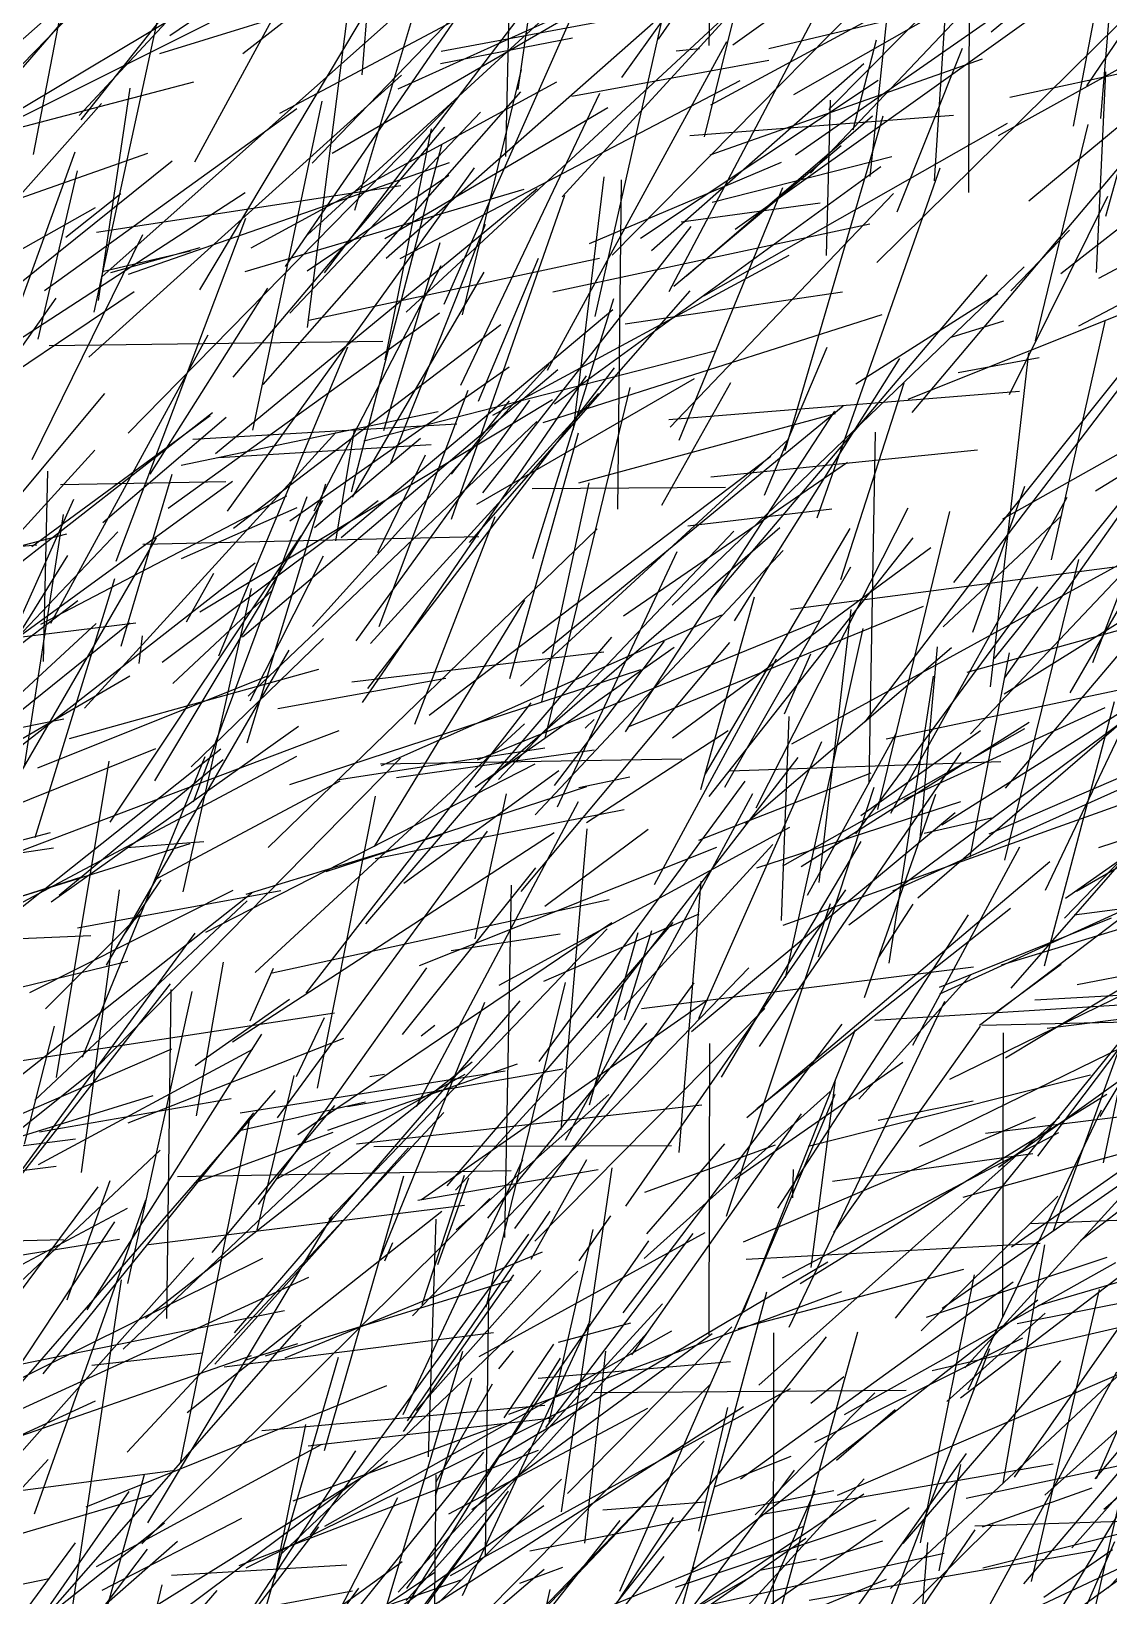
# Model space of a CAD drawing. Header units: metres. Extents: x 0 to 1019, y 0 to 619.
# Drawn here: x 531.1 to 592.2, y 321.2 to 409.9 of the extents above; entities that cross this region are included whole.
import ezdxf

# ---------------------------------------------------------------- set-up
doc = ezdxf.new("R2010")
doc.units = ezdxf.units.M

msp = doc.modelspace()

# ---------------------------------------------------------------- linework, layer by layer
at = {"color": 39}
msp.add_line((569.51, 409.041), (569.856, 428.87), dxfattribs=at)
at = {"color": 37}
for p, q in [((558.672, 406.553), (561.575, 426.374)), ((536.495, 329.342), (554.465, 348.586)), ((536.276, 335.168), (548.02, 346.324))]:
    msp.add_line(p, q, dxfattribs=at)
at = {"color": 185}
for p, q in [((533.788, 405.089), (551.616, 424.237)), ((522.062, 362.322), (533.144, 380.147)), ((553.989, 326.869), (556.049, 333.549))]:
    msp.add_line(p, q, dxfattribs=at)
at = {"color": 86}
for p, q in [((576.286, 405.425), (594.558, 423.869)), ((566.63, 409.412), (568.917, 412.712)), ((541.515, 385.931), (559.758, 400.95)), ((575.71, 357.404), (578.864, 367.013)), ((583.992, 334.11), (596.952, 348.312)), ((521.868, 335.351), (536.514, 343.157)), ((560.433, 331.039), (562.932, 341.958)), ((530.853, 318.85), (546.369, 336.534)), ((584.999, 325.095), (591.213, 327.316)), ((528.182, 324.043), (537.847, 326.898)), ((534.074, 307.868), (547.362, 325.112))]:
    msp.add_line(p, q, dxfattribs=at)
at = {"color": 96}
for p, q in [((549.82, 407.389), (551.134, 423.337)), ((550.791, 376.128), (555.846, 389.52)), ((531.736, 333.783), (543.675, 348.569)), ((539.012, 322.357), (548.95, 322.942)), ((556.878, 305.259), (560.481, 321.559))]:
    msp.add_line(p, q, dxfattribs=at)
at = {"color": 251}
for p, q in [((543.059, 408.597), (560.765, 422.407)), ((551.191, 396.988), (566.321, 410.331)), ((582.557, 355.694), (592.314, 359.614)), ((527.315, 333.688), (545.424, 337.356)), ((525.508, 303.012), (541.611, 321.49))]:
    msp.add_line(p, q, dxfattribs=at)
at = {"color": 71}
for p, q in [((546.985, 402.381), (566.298, 422.357)), ((551.978, 396.976), (571.256, 407.067)), ((535.583, 396.179), (540.634, 397.609)), ((542.54, 381.701), (557.692, 393.247)), ((543.762, 356.52), (559.041, 370.607))]:
    msp.add_line(p, q, dxfattribs=at)
at = {"color": 253}
for p, q in [((590.159, 404.486), (593.57, 422.155)), ((568.297, 381.829), (576.459, 382.783))]:
    msp.add_line(p, q, dxfattribs=at)
at = {"color": 144}
for p, q in [((540.338, 402.456), (550.571, 421.271)), ((564.331, 382.774), (564.529, 401.431))]:
    msp.add_line(p, q, dxfattribs=at)
at = {"color": 146}
for p, q in [((538.926, 409.613), (555.099, 420.628)), ((516.427, 367.564), (532.905, 370.888)), ((561.125, 325.954), (563.994, 345.45))]:
    msp.add_line(p, q, dxfattribs=at)
at = {"color": 197}
for p, q in [((570.844, 409.091), (586.473, 420.247)), ((560.33, 390.652), (570.508, 409.273)), ((586.616, 395.145), (589.939, 398.593)), ((534.758, 322.847), (547.541, 329.791))]:
    msp.add_line(p, q, dxfattribs=at)
at = {"color": 255}
for p, q in [((564.549, 407.231), (573.32, 419.506)), ((585.486, 409.814), (593.914, 416.777)), ((550.239, 317.249), (561.073, 334.668)), ((546.76, 329.697), (560.622, 331.286)), ((516.574, 318.962), (532.088, 322.173))]:
    msp.add_line(p, q, dxfattribs=at)
at = {"color": 104}
for p, q in [((531.19, 402.864), (534, 417.38)), ((543.872, 341.927), (545.974, 350.674))]:
    msp.add_line(p, q, dxfattribs=at)
at = {"color": 93}
for p, q in [((557.977, 402.762), (558.299, 416.946)), ((591.59, 395.867), (604.583, 402.693)), ((538.834, 382.822), (554.214, 393.892)), ((565.668, 354.468), (584.49, 356.842)), ((558.493, 342.007), (568.653, 355.928))]:
    msp.add_line(p, q, dxfattribs=at)
at = {"color": 54}
msp.add_line((575.24, 401.818), (590.092, 417.467), dxfattribs=at)
at = {"color": 168}
for p, q in [((578.627, 401.619), (580.288, 417.187)), ((543.301, 369.536), (547.775, 384.205)), ((581.333, 360.746), (597.494, 374.694)), ((530.673, 346.781), (532.377, 353.481))]:
    msp.add_line(p, q, dxfattribs=at)
at = {"color": 12}
for p, q in [((590.926, 406.766), (597.895, 417.091)), ((549.275, 383.447), (556.751, 396.196)), ((527.63, 329.971), (544.906, 349.824)), ((565.85, 344.063), (573.273, 346.749))]:
    msp.add_line(p, q, dxfattribs=at)
at = {"color": 148}
for p, q in [((569.234, 403.873), (572.266, 416.183)), ((548.12, 402.948), (564.884, 412.666)), ((550.14, 372.602), (564.135, 390.783)), ((573.677, 362.559), (587.396, 370.344)), ((580.498, 324.164), (589.448, 334.517))]:
    msp.add_line(p, q, dxfattribs=at)
at = {"color": 223}
for p, q in [((540.628, 395.211), (552.426, 414.97)), ((551.106, 398.11), (563.748, 405.541)), ((530.055, 390.497), (536.891, 395.099)), ((524.169, 366.293), (536.661, 376.33))]:
    msp.add_line(p, q, dxfattribs=at)
at = {"color": 212}
for p, q in [((546.72, 398.323), (564.994, 415.052)), ((533.683, 359.052), (545.206, 361.167)), ((517.833, 343.677), (532.474, 345.551)), ((561.96, 315.404), (574.987, 324.47))]:
    msp.add_line(p, q, dxfattribs=at)
at = {"color": 204}
for p, q in [((574.397, 402.857), (592.61, 415.529)), ((543.525, 397.584), (560.862, 406.986)), ((572.637, 383.559), (576.191, 391.949)), ((529.974, 360.669), (540.067, 363.829)), ((545.023, 344.836), (555.667, 350.748)), ((578.025, 315.995), (585.409, 335.204))]:
    msp.add_line(p, q, dxfattribs=at)
at = {"color": 120}
for p, q in [((579.01, 396.757), (598.234, 415.731)), ((562.098, 313.087), (580.853, 326.203))]:
    msp.add_line(p, q, dxfattribs=at)
at = {"color": 115}
for p, q in [((587.62, 400.243), (605.862, 415.39)), ((569.302, 367.784), (577.493, 381.669)), ((539.866, 376.392), (541.41, 379.155)), ((569.038, 366.878), (572.078, 377.798)), ((547.116, 311.594), (560.148, 322.711))]:
    msp.add_line(p, q, dxfattribs=at)
at = {"color": 88}
for p, q in [((533.899, 404.844), (541.728, 414.738)), ((574.297, 406.273), (588.262, 414.233)), ((547.103, 382.685), (554.304, 396.588)), ((586.072, 356.951), (603.988, 362.421)), ((550.842, 340.301), (556.783, 354.834)), ((582.988, 332.198), (588.56, 337.207)), ((539.252, 312.733), (553.949, 322.527))]:
    msp.add_line(p, q, dxfattribs=at)
at = {"color": 24}
for p, q in [((567.243, 395.101), (577.673, 414.87)), ((545.045, 371.469), (554.57, 373.191))]:
    msp.add_line(p, q, dxfattribs=at)
at = {"color": 94}
for p, q in [((582.286, 401.37), (583.142, 414.599)), ((561.722, 406.179), (572.89, 408.212)), ((583.913, 343.784), (602.361, 348.901))]:
    msp.add_line(p, q, dxfattribs=at)
at = {"color": 122}
msp.add_line((525.874, 402.712), (544.394, 413.782), dxfattribs=at)
at = {"color": 51}
for p, q in [((535.077, 395.951), (555.062, 413.701)), ((513.046, 359.397), (532.15, 364.46)), ((537.325, 324.139), (557.061, 343.705))]:
    msp.add_line(p, q, dxfattribs=at)
at = {"color": 179}
for p, q in [((547.689, 396.168), (560.718, 413.259)), ((576.494, 344.697), (587.859, 346.266))]:
    msp.add_line(p, q, dxfattribs=at)
at = {"color": 98}
for p, q in [((569.603, 405.684), (584.002, 413.464)), ((573.612, 359.464), (574.041, 371.017)), ((564.785, 343.272), (577.254, 361.201)), ((571.445, 341.249), (588.005, 348.326)), ((568.916, 324.857), (570.561, 331.863)), ((563.957, 319.483), (582.837, 323.617))]:
    msp.add_line(p, q, dxfattribs=at)
at = {"color": 52}
for p, q in [((591.71, 404.906), (592.406, 413.368)), ((560.638, 395.096), (578.61, 398.934)), ((572.198, 348.813), (586.587, 360.171)), ((584.18, 332.864), (591.752, 348.732)), ((534.497, 334.258), (540.798, 334.96))]:
    msp.add_line(p, q, dxfattribs=at)
at = {"color": 33}
for p, q in [((523.384, 399.512), (534.493, 412.306)), ((560.738, 388.736), (579.246, 402.199)), ((560.007, 371.847), (562.697, 384.262))]:
    msp.add_line(p, q, dxfattribs=at)
at = {"color": 174}
for p, q in [((534.624, 393.932), (538.67, 412.514)), ((583.617, 390.526), (588.21, 391.366))]:
    msp.add_line(p, q, dxfattribs=at)
at = {"color": 75}
for p, q in [((546.728, 393.069), (549.261, 412.747)), ((549.844, 371.826), (562.54, 390.332))]:
    msp.add_line(p, q, dxfattribs=at)
at = {"color": 135}
for p, q in [((554.311, 408.728), (573.957, 412.392)), ((560.051, 374.622), (577.099, 388.635)), ((535.115, 382.012), (542.108, 387.988)), ((543.469, 371.906), (547.633, 380.13)), ((553.592, 329.064), (554.024, 342.534))]:
    msp.add_line(p, q, dxfattribs=at)
at = {"color": 10}
for p, q in [((561.174, 400.481), (572.765, 413.097)), ((562.713, 397.831), (573.613, 402.444))]:
    msp.add_line(p, q, dxfattribs=at)
at = {"color": 30}
for p, q in [((563.04, 393.693), (567.233, 412.238)), ((534.329, 391.396), (552.055, 407.369)), ((529.992, 400.072), (535.039, 405.756)), ((556.956, 342.602), (565.978, 353.645))]:
    msp.add_line(p, q, dxfattribs=at)
at = {"color": 252}
for p, q in [((572.892, 408.874), (588.215, 412.528)), ((592.003, 399.376), (594.337, 407.795)), ((535.16, 396.252), (540.097, 397.407)), ((587.684, 342.301), (605.027, 342.927))]:
    msp.add_line(p, q, dxfattribs=at)
at = {"color": 161}
for p, q in [((585.912, 403.946), (601.426, 412.56)), ((522.439, 344.75), (537.968, 349.553))]:
    msp.add_line(p, q, dxfattribs=at)
at = {"color": 201}
for p, q in [((517.332, 397.749), (532.847, 411.408)), ((562.115, 367.001), (565.005, 367.611)), ((587.391, 318.266), (602.655, 329.287))]:
    msp.add_line(p, q, dxfattribs=at)
at = {"color": 191}
for p, q in [((538.348, 408.59), (549.786, 412.128)), ((562.467, 370.363), (562.979, 370.847)), ((563.145, 353.939), (574.544, 368.707)), ((539.531, 328.739), (543.437, 348.132))]:
    msp.add_line(p, q, dxfattribs=at)
at = {"color": 79}
for p, q in [((552.327, 393.932), (571.261, 411.492)), ((540.221, 386.734), (555.2, 387.611)), ((589.715, 360.729), (606.303, 372.437)), ((574.719, 362.529), (587.655, 370.7)), ((554.74, 325.848), (566.034, 331.827))]:
    msp.add_line(p, q, dxfattribs=at)
at = {"color": 132}
for p, q in [((554.478, 394.391), (562.284, 412.002)), ((542.592, 336.098), (558.795, 354.903)), ((543.26, 314.415), (560.132, 326.321))]:
    msp.add_line(p, q, dxfattribs=at)
at = {"color": 189}
for p, q in [((570.985, 398.637), (589.436, 411.812)), ((574.119, 377.107), (593.666, 379.654)), ((560.189, 360.283), (566.044, 364.641))]:
    msp.add_line(p, q, dxfattribs=at)
at = {"color": 138}
for p, q in [((584.234, 400.717), (584.262, 411.881)), ((531.293, 364.159), (535.806, 378.847)), ((591.46, 327.843), (600.141, 347.638)), ((552.88, 331.695), (559.955, 339.624)), ((570.87, 304.948), (584.59, 324.93))]:
    msp.add_line(p, q, dxfattribs=at)
at = {"color": 80}
for p, q in [((516.416, 393.501), (533.329, 410.819)), ((543.196, 334.553), (546.186, 335.492))]:
    msp.add_line(p, q, dxfattribs=at)
at = {"color": 137}
for p, q in [((545.16, 405.215), (555.474, 410.7)), ((535.535, 365.031), (546.374, 381.27)), ((565.967, 341.716), (570.383, 346.813)), ((552.32, 320.922), (565.989, 336.099)), ((575.494, 329.909), (587.288, 335.822))]:
    msp.add_line(p, q, dxfattribs=at)
at = {"color": 11}
for p, q in [((545.48, 396.533), (555.139, 410.564)), ((578.104, 365.423), (584.895, 370.23)), ((573.702, 359.192), (593.463, 366.262)), ((581.823, 336.981), (592.076, 340.391)), ((591.395, 327.823), (601.822, 340.283))]:
    msp.add_line(p, q, dxfattribs=at)
at = {"color": 166}
for p, q in [((549.409, 399.719), (552.652, 410.49)), ((520.212, 363.807), (536.662, 373.324)), ((579.543, 369.756), (594.781, 372.959)), ((540.439, 348.404), (541.965, 357.103)), ((560.616, 316.176), (576.155, 335.873))]:
    msp.add_line(p, q, dxfattribs=at)
at = {"color": 36}
for p, q in [((551.874, 406.594), (561.238, 410.822)), ((591.462, 396.187), (591.988, 407.558)), ((538.076, 367.375), (547.588, 383.258)), ((517.868, 338.473), (536.061, 341.415)), ((577.183, 331.476), (592.563, 340.076)), ((560.958, 335.565), (565.056, 336.663)), ((527.116, 313.503), (536.609, 327.107))]:
    msp.add_line(p, q, dxfattribs=at)
at = {"color": 150}
msp.add_line((563.997, 397.176), (577.727, 411.071), dxfattribs=at)
at = {"color": 229}
for p, q in [((523.521, 401.523), (541.17, 410.339)), ((577.662, 404.263), (578.998, 409.371)), ((584.831, 353.533), (598.491, 363.894)), ((562.14, 340.171), (563.928, 342.727))]:
    msp.add_line(p, q, dxfattribs=at)
at = {"color": 50}
msp.add_line((554.271, 408.031), (561.752, 409.49), dxfattribs=at)
at = {"color": 219}
for p, q in [((567.637, 408.743), (568.955, 408.875)), ((540.129, 368.171), (547.634, 375.442)), ((537.535, 336.927), (556.059, 351.462))]:
    msp.add_line(p, q, dxfattribs=at)
at = {"color": 145}
for p, q in [((580.168, 399.618), (583.865, 408.896)), ((556.662, 383.697), (568.487, 398.797)), ((590.336, 361.119), (604.099, 369.129)), ((575.797, 323.239), (579.349, 324.317))]:
    msp.add_line(p, q, dxfattribs=at)
at = {"color": 217}
for p, q in [((566.232, 397.437), (578.279, 408.03)), ((567.283, 387.425), (579.962, 400.653)), ((525.565, 338.728), (538.961, 355.877)), ((554.113, 339.974), (555.87, 344.883))]:
    msp.add_line(p, q, dxfattribs=at)
at = {"color": 227}
for p, q in [((569.551, 402.848), (585.004, 408.286)), ((560.125, 356.027), (568.936, 359.841)), ((571.479, 337.403), (577.805, 353.279)), ((549.507, 346.807), (569.081, 349.013))]:
    msp.add_line(p, q, dxfattribs=at)
at = {"color": 170}
for p, q in [((586.559, 406.117), (598.259, 408.634)), ((550.861, 368.338), (567.96, 368.629)), ((570.68, 367.937), (586.046, 368.476)), ((554.709, 314.931), (569.214, 329.962))]:
    msp.add_line(p, q, dxfattribs=at)
at = {"color": 202}
msp.add_line((529.614, 404.185), (540.274, 406.989), dxfattribs=at)
at = {"color": 89}
for p, q in [((555.522, 393.777), (558.86, 407.684)), ((569.192, 394.859), (586.413, 404.653)), ((584.305, 363.049), (586.525, 374.64)), ((586.819, 327.92), (600.234, 347.138)), ((545.785, 318.779), (555.5, 322.115))]:
    msp.add_line(p, q, dxfattribs=at)
at = {"color": 38}
for p, q in [((565.613, 398.131), (579.084, 407.077)), ((552.899, 348.916), (562.103, 366.213)), ((591.864, 345.73), (593.486, 353.498))]:
    msp.add_line(p, q, dxfattribs=at)
at = {"color": 232}
for p, q in [((534.877, 394.6), (536.672, 406.627)), ((536.584, 396.082), (554.783, 402.415)), ((582.574, 355.314), (602.013, 364.16)), ((564.632, 337.239), (577.052, 353.589))]:
    msp.add_line(p, q, dxfattribs=at)
at = {"color": 13}
for p, q in [((544.216, 389.845), (558.818, 406.421)), ((583.385, 378.627), (597.091, 395.807)), ((558.068, 318.257), (567.31, 327.958))]:
    msp.add_line(p, q, dxfattribs=at)
at = {"color": 43}
for p, q in [((555.415, 389.809), (563.295, 406.355)), ((545.729, 393.888), (556.528, 405.267)), ((555.91, 380.884), (568.429, 395.148)), ((537.384, 380.797), (556.441, 381.225))]:
    msp.add_line(p, q, dxfattribs=at)
at = {"color": 214}
msp.add_line((589.45, 396.132), (602.209, 406.103), dxfattribs=at)
at = {"color": 169}
for p, q in [((531.805, 395.173), (546.126, 405.476)), ((571.567, 364.952), (583.236, 374.934)), ((570.199, 350.594), (578.117, 363.943)), ((579.789, 321.609), (599.172, 339.736)), ((587.353, 321.882), (599, 335.573))]:
    msp.add_line(p, q, dxfattribs=at)
at = {"color": 116}
for p, q in [((536.551, 387.086), (554.924, 405.798)), ((526.318, 358.248), (546.118, 368.771)), ((552.352, 321.613), (566.08, 341.311))]:
    msp.add_line(p, q, dxfattribs=at)
at = {"color": 178}
for p, q in [((543.624, 387.256), (547.554, 405.885)), ((573.391, 343.167), (584.208, 359.787)), ((584.078, 326.723), (595.371, 329.131)), ((584.171, 311.712), (595.029, 329.682))]:
    msp.add_line(p, q, dxfattribs=at)
at = {"color": 153}
msp.add_line((576.163, 397.148), (576.385, 405.944), dxfattribs=at)
at = {"color": 133}
for p, q in [((581.019, 388.249), (595.664, 405.622)), ((531.524, 347.49), (542.392, 349.373)), ((564.387, 314.945), (574.337, 328.32)), ((558.444, 313.637), (578.264, 326.972))]:
    msp.add_line(p, q, dxfattribs=at)
at = {"color": 198}
for p, q in [((542.521, 390.251), (554.523, 404.412)), ((573.147, 316.798), (573.168, 336.092))]:
    msp.add_line(p, q, dxfattribs=at)
at = {"color": 73}
for p, q in [((551.132, 391.244), (553.76, 404.319)), ((566.827, 382.996), (570.735, 389.948)), ((582.771, 376.1), (589.492, 382.409)), ((561.114, 347.624), (562.591, 364.661)), ((540.329, 344.604), (548.185, 347.463)), ((546.287, 315.999), (551.846, 326.765))]:
    msp.add_line(p, q, dxfattribs=at)
at = {"color": 231}
msp.add_line((568.217, 395.992), (578.766, 405.059), dxfattribs=at)
at = {"color": 164}
for p, q in [((568.415, 403.942), (583.36, 405.109)), ((575.284, 339.794), (576.659, 350.429)), ((590.069, 323.907), (602.3, 337.702))]:
    msp.add_line(p, q, dxfattribs=at)
at = {"color": 97}
for p, q in [((573.821, 386.097), (579.371, 405.063)), ((531.437, 368.115), (544.509, 373.35)), ((572.353, 352.321), (583.795, 368.982)), ((590.2, 359.793), (608.549, 362.179))]:
    msp.add_line(p, q, dxfattribs=at)
at = {"color": 95}
for p, q in [((587.998, 392.309), (590.991, 404.58)), ((547.285, 312.475), (557.713, 326.538))]:
    msp.add_line(p, q, dxfattribs=at)
at = {"color": 210}
for p, q in [((549.221, 383.761), (554.341, 403.421)), ((540.626, 376.947), (560.621, 388.987)), ((543.468, 353.77), (544.806, 356.763)), ((584.571, 325.154), (597.469, 325.575))]:
    msp.add_line(p, q, dxfattribs=at)
at = {"color": 211}
for p, q in [((567.505, 395.405), (576.982, 403.376)), ((546.797, 393.493), (563.277, 396.997)), ((586.625, 355.63), (595.105, 365.327)), ((548.995, 348.924), (561.202, 351.06))]:
    msp.add_line(p, q, dxfattribs=at)
at = {"color": 156}
for p, q in [((522.574, 397.64), (537.683, 402.955)), ((591.413, 383.807), (602.674, 390.761)), ((517.3, 357.889), (534.437, 358.617)), ((564.705, 353.828), (566.244, 358.895)), ((559.614, 341.295), (572.667, 354.474)), ((586.15, 337.018), (586.202, 353.102))]:
    msp.add_line(p, q, dxfattribs=at)
at = {"color": 61}
msp.add_line((522.681, 389.372), (539.048, 402.508), dxfattribs=at)
at = {"color": 123}
for p, q in [((528.528, 389.161), (533.545, 403.016)), ((567.423, 369.809), (582.073, 380.6)), ((566.41, 361.511), (573.313, 374.299)), ((562.914, 332.708), (580.672, 332.847)), ((585.217, 319.23), (603.724, 327.9))]:
    msp.add_line(p, q, dxfattribs=at)
at = {"color": 20}
for p, q in [((569.682, 400.17), (579.861, 402.754)), ((564.914, 370.432), (581.66, 377.268)), ((530.985, 355.391), (542.504, 361.182)), ((574.047, 336.421), (582.858, 354.886)), ((529.052, 331.121), (546.801, 339.252)), ((567.035, 308.073), (575.509, 327.167))]:
    msp.add_line(p, q, dxfattribs=at)
at = {"color": 249}
for p, q in [((531.462, 392.415), (533.681, 401.953)), ((560.198, 369.794), (565.015, 389.665)), ((530.284, 363.34), (548.521, 370.229))]:
    msp.add_line(p, q, dxfattribs=at)
at = {"color": 242}
msp.add_line((542.189, 382.657), (556.206, 402.123), dxfattribs=at)
at = {"color": 84}
for p, q in [((546.703, 396.273), (554.732, 401.698)), ((543.36, 372.172), (559.732, 387.746))]:
    msp.add_line(p, q, dxfattribs=at)
at = {"color": 118}
for p, q in [((561.802, 387.279), (563.557, 401.612)), ((567.8, 386.688), (573.687, 400.993)), ((586.967, 336.63), (594.72, 338.176))]:
    msp.add_line(p, q, dxfattribs=at)
at = {"color": 147}
for p, q in [((575.636, 382.291), (582.609, 402.108)), ((543.196, 396.236), (559.01, 400.909)), ((552.989, 343.617), (563.208, 345.346))]:
    msp.add_line(p, q, dxfattribs=at)
at = {"color": 126}
for p, q in [((528.475, 391.163), (543.194, 400.721)), ((534.676, 351.037), (552.001, 368.667))]:
    msp.add_line(p, q, dxfattribs=at)
at = {"color": 228}
for p, q in [((534.766, 398.47), (552.014, 401.11)), ((545.73, 367.172), (565.636, 373.681))]:
    msp.add_line(p, q, dxfattribs=at)
at = {"color": 226}
for p, q in [((522.348, 392.908), (534.71, 399.866)), ((556.85, 337.549), (561.365, 355.954)), ((539.365, 344.949), (558.267, 345.302)), ((561.473, 326.984), (570.791, 336.433))]:
    msp.add_line(p, q, dxfattribs=at)
at = {"color": 8}
for p, q in [((533.022, 398.188), (536.136, 400.661)), ((538.479, 374.094), (550.728, 383.257)), ((575.084, 360.902), (580.125, 370.101)), ((572.473, 312.959), (584.093, 329.258))]:
    msp.add_line(p, q, dxfattribs=at)
at = {"color": 188}
for p, q in [((554.901, 382.214), (561.327, 400.569)), ((562.722, 349.014), (565.474, 358.782)), ((583.757, 332.418), (593.28, 339.691)), ((528.151, 329.46), (543.557, 334.821))]:
    msp.add_line(p, q, dxfattribs=at)
at = {"color": 173}
for p, q in [((567.913, 399.054), (575.795, 400.14)), ((556.325, 383.05), (568.673, 390.18)), ((552.686, 337.054), (571.761, 356.773))]:
    msp.add_line(p, q, dxfattribs=at)
at = {"color": 186}
for p, q in [((586.538, 389.28), (592.102, 400.502)), ((535.135, 318.781), (551.271, 328.822))]:
    msp.add_line(p, q, dxfattribs=at)
at = {"color": 35}
for p, q in [((535.882, 379.834), (543.234, 399.272)), ((556.42, 388.9), (559.818, 396.988))]:
    msp.add_line(p, q, dxfattribs=at)
at = {"color": 220}
for p, q in [((531.11, 385.597), (537.381, 398.34)), ((555.163, 341.928), (563.821, 349.611)), ((586.176, 327.573), (588.541, 341.091))]:
    msp.add_line(p, q, dxfattribs=at)
at = {"color": 19}
for p, q in [((551.446, 385.404), (556.819, 398.933)), ((542.869, 347.562), (550.025, 349.196))]:
    msp.add_line(p, q, dxfattribs=at)
at = {"color": 193}
for p, q in [((551.048, 387.228), (554.252, 397.878)), ((575.731, 361.622), (577.554, 377.093)), ((568.922, 353.906), (575.888, 369.614)), ((571.273, 327.833), (586.733, 338.98))]:
    msp.add_line(p, q, dxfattribs=at)
at = {"color": 136}
for p, q in [((557.235, 388.107), (574.043, 397.164)), ((561.356, 347.013), (571.974, 366.658)), ((581.421, 346.682), (593.816, 352.721))]:
    msp.add_line(p, q, dxfattribs=at)
at = {"color": 241}
for p, q in [((567.403, 377.325), (587.358, 396.502)), ((530.677, 368.21), (532.891, 382.469))]:
    msp.add_line(p, q, dxfattribs=at)
at = {"color": 155}
for p, q in [((569.66, 377.678), (585.267, 396.058)), ((569.589, 384.609), (584.721, 386.138)), ((550.262, 350.63), (551.084, 350.752))]:
    msp.add_line(p, q, dxfattribs=at)
at = {"color": 113}
for p, q in [((590.455, 393.168), (596.269, 396.214)), ((574.668, 338.892), (592.044, 349.627))]:
    msp.add_line(p, q, dxfattribs=at)
at = {"color": 175}
msp.add_line((520.815, 378.199), (532.471, 394.73), dxfattribs=at)
at = {"color": 17}
for p, q in [((537.81, 384.76), (544.471, 395.293)), ((536.556, 348.005), (548.782, 352.794))]:
    msp.add_line(p, q, dxfattribs=at)
at = {"color": 85}
msp.add_line((559.501, 379.973), (564.093, 394.714), dxfattribs=at)
at = {"color": 172}
msp.add_line((564.749, 393.278), (577.063, 395.092), dxfattribs=at)
at = {"color": 152}
for p, q in [((577.827, 389.883), (585.87, 394.995)), ((591.672, 348.349), (601.729, 365.198)), ((572.76, 317.514), (577.941, 336.159)), ((538.056, 319.204), (549.413, 327.666))]:
    msp.add_line(p, q, dxfattribs=at)
at = {"color": 207}
for p, q in [((548.64, 381.174), (564.039, 394.079)), ((557.915, 341.494), (558.299, 361.466)), ((547.873, 347.588), (558.641, 351.345))]:
    msp.add_line(p, q, dxfattribs=at)
at = {"color": 125}
for p, q in [((560.095, 387.68), (579.32, 393.808)), ((578.355, 370.729), (592.843, 389.722))]:
    msp.add_line(p, q, dxfattribs=at)
at = {"color": 41}
for p, q in [((580.793, 389.013), (594.031, 394.305)), ((554.651, 344.427), (567.454, 359.343)), ((589.026, 341.895), (593.676, 354.746))]:
    msp.add_line(p, q, dxfattribs=at)
at = {"color": 32}
for p, q in [((585.679, 374.308), (601.435, 393.897)), ((543.034, 375.543), (560.922, 390.692)), ((518.87, 374.1), (536.988, 376.338)), ((554.881, 357.773), (561.054, 358.706))]:
    msp.add_line(p, q, dxfattribs=at)
at = {"color": 60}
for p, q in [((583.224, 392.522), (586.204, 393.45)), ((549.922, 386.639), (569.832, 391.752)), ((521.714, 378.459), (533.083, 381.375)), ((591.597, 363.601), (607.693, 368.899)), ((531.868, 354.454), (537.23, 359.823)), ((527.592, 346.336), (533.579, 347.088))]:
    msp.add_line(p, q, dxfattribs=at)
at = {"color": 230}
for p, q in [((588.909, 379.899), (591.957, 393.409)), ((520.776, 306.797), (533.569, 324.205))]:
    msp.add_line(p, q, dxfattribs=at)
at = {"color": 69}
for p, q in [((532.085, 392.048), (550.992, 392.296)), ((552.191, 361.585), (560.978, 367.966))]:
    msp.add_line(p, q, dxfattribs=at)
at = {"color": 143}
for p, q in [((532.168, 376.313), (541.094, 392.66)), ((556.236, 367.014), (567.511, 374.946))]:
    msp.add_line(p, q, dxfattribs=at)
at = {"color": 111}
for p, q in [((541.7, 374.459), (549.015, 391.979)), ((522.706, 373.005), (534.671, 386.123)), ((582.688, 364.88), (595.009, 372.649)), ((548.406, 367.442), (560.187, 369.255))]:
    msp.add_line(p, q, dxfattribs=at)
at = {"color": 245}
for p, q in [((547.014, 376.12), (560.417, 390.962)), ((586.244, 373.193), (595.881, 386.848)), ((585.372, 364.366), (605.015, 372.87)), ((581.494, 324.2), (584.542, 339.391))]:
    msp.add_line(p, q, dxfattribs=at)
at = {"color": 127}
for p, q in [((570.943, 376.443), (580.308, 391.312)), ((564.645, 376.729), (577.352, 385.441))]:
    msp.add_line(p, q, dxfattribs=at)
at = {"color": 180}
for p, q in [((585.454, 372.706), (587.635, 391.637)), ((523.712, 345.362), (543.562, 361.041)), ((547.682, 329.437), (552.198, 345))]:
    msp.add_line(p, q, dxfattribs=at)
at = {"color": 74}
for p, q in [((545.731, 382.107), (558.161, 390.831)), ((577.421, 359.216), (595.968, 373.01)), ((553.228, 337.706), (555.625, 345.037))]:
    msp.add_line(p, q, dxfattribs=at)
at = {"color": 27}
for p, q in [((524.676, 376.686), (535.232, 389.333)), ((578.574, 367.278), (578.933, 387.144)), ((550.034, 359.277), (563.98, 375.516))]:
    msp.add_line(p, q, dxfattribs=at)
at = {"color": 165}
for p, q in [((550.295, 375.153), (563.222, 389.32)), ((519.456, 353.012), (536.547, 357.15)), ((551.117, 340.174), (551.559, 341.209)), ((552.162, 330.514), (558.434, 339.387))]:
    msp.add_line(p, q, dxfattribs=at)
at = {"color": 237}
for p, q in [((567.218, 387.853), (587.107, 389.457)), ((539.581, 379.987), (546.148, 382.871)), ((537.681, 325.332), (548.141, 342.725))]:
    msp.add_line(p, q, dxfattribs=at)
at = {"color": 101}
for p, q in [((576.967, 378.795), (580.568, 389.925)), ((543.947, 343.367), (553.501, 356.781)), ((569.84, 327.391), (574.157, 329.113))]:
    msp.add_line(p, q, dxfattribs=at)
at = {"color": 139}
msp.add_line((586.15, 382.229), (599.447, 389.698), dxfattribs=at)
at = {"color": 29}
for p, q in [((539.557, 385.27), (554.138, 388.301)), ((544.504, 363.602), (563.152, 381.665))]:
    msp.add_line(p, q, dxfattribs=at)
at = {"color": 121}
for p, q in [((549.488, 375.31), (559.342, 388.957)), ((582.141, 333.964), (599.895, 338.051)), ((546.397, 317.187), (549.633, 321.63))]:
    msp.add_line(p, q, dxfattribs=at)
at = {"color": 78}
for p, q in [((554.897, 384.763), (558.19, 388.903)), ((519.576, 379.699), (531.388, 380.756)), ((579.917, 361.136), (597.66, 369.1)), ((584.955, 353.526), (601.931, 353.924)), ((559.815, 333.537), (570.71, 334.477)), ((545.922, 326.579), (557.76, 330.931))]:
    msp.add_line(p, q, dxfattribs=at)
at = {"color": 171}
msp.add_line((564.76, 370.157), (576.632, 388.321), dxfattribs=at)
at = {"color": 46}
msp.add_line((526.18, 376.413), (541.343, 388.258), dxfattribs=at)
at = {"color": 107}
for p, q in [((531.095, 380.655), (541.201, 388.089)), ((533.919, 345.185), (536.073, 361.211)), ((573.67, 339.208), (589.324, 347.447))]:
    msp.add_line(p, q, dxfattribs=at)
at = {"color": 23}
for p, q in [((562.108, 384.271), (576.673, 388.196)), ((565.809, 340.302), (576.369, 349.776))]:
    msp.add_line(p, q, dxfattribs=at)
at = {"color": 190}
msp.add_line((534.09, 371.488), (548.335, 387.111), dxfattribs=at)
at = {"color": 216}
msp.add_line((547.118, 381.731), (553.133, 386.796), dxfattribs=at)
at = {"color": 130}
for p, q in [((548.342, 380.988), (549.383, 387.242)), ((555.113, 344.189), (573.12, 363.776)), ((553.195, 343.646), (569.341, 354.907))]:
    msp.add_line(p, q, dxfattribs=at)
at = {"color": 119}
msp.add_line((558.209, 373.178), (562.095, 387.097), dxfattribs=at)
at = {"color": 59}
for p, q in [((558.813, 372.747), (573.966, 386.711)), ((549.241, 372.994), (563.524, 374.694)), ((545.46, 334.677), (560.054, 340.681)), ((591.223, 319.741), (593.051, 327.775))]:
    msp.add_line(p, q, dxfattribs=at)
at = {"color": 176}
for p, q in [((541.706, 385.692), (553.743, 386.432)), ((531.759, 374.136), (531.997, 384.929)), ((550.175, 317.145), (555.527, 335.055)), ((565.174, 316.021), (568.679, 322.822))]:
    msp.add_line(p, q, dxfattribs=at)
at = {"color": 77}
for p, q in [((550.721, 380.321), (553.418, 385.846)), ((586.647, 340.98), (598.986, 349.62)), ((550.495, 346.653), (567.363, 346.709)), ((551.868, 321.407), (566.863, 337.736))]:
    msp.add_line(p, q, dxfattribs=at)
at = {"color": 67}
for p, q in [((553.617, 371.107), (573.004, 385.782)), ((591.267, 374.082), (595.597, 385.443)), ((532.494, 350.564), (535.482, 368.502)), ((580.064, 336.929), (594.121, 354.247)), ((533.234, 319.372), (536.176, 339.105)), ((559.33, 323.736), (576.569, 327.162)), ((561.447, 314.671), (579.566, 322.13))]:
    msp.add_line(p, q, dxfattribs=at)
at = {"color": 15}
for p, q in [((536.162, 375.014), (539.056, 384.759)), ((539.086, 372.888), (544.738, 378.181))]:
    msp.add_line(p, q, dxfattribs=at)
at = {"color": 82}
for p, q in [((527.303, 373.344), (542.476, 384.368)), ((552.806, 370.595), (557.373, 382.352)), ((560.733, 367.109), (566.961, 375.296)), ((585.173, 347.416), (605.006, 349.866))]:
    msp.add_line(p, q, dxfattribs=at)
at = {"color": 247}
for p, q in [((532.731, 384.177), (542.099, 384.338)), ((556.366, 368.567), (575.815, 376.475))]:
    msp.add_line(p, q, dxfattribs=at)
at = {"color": 31}
for p, q in [((559.462, 383.941), (570.424, 384.026)), ((529.047, 343.298), (540.355, 358.753)), ((544.88, 322.149), (546.636, 330.904))]:
    msp.add_line(p, q, dxfattribs=at)
at = {"color": 48}
for p, q in [((584.463, 375.809), (587.406, 384.085)), ((531.605, 376.265), (545.564, 383.526)), ((553.074, 356.916), (569.93, 363.616)), ((572.317, 333.13), (589.372, 348.324))]:
    msp.add_line(p, q, dxfattribs=at)
at = {"color": 34}
for p, q in [((528.09, 371.38), (533.474, 383.346)), ((571.643, 348.302), (588.822, 362.8))]:
    msp.add_line(p, q, dxfattribs=at)
at = {"color": 151}
for p, q in [((540.272, 366.179), (546.704, 383.482)), ((565.123, 334.849), (574.743, 348.511))]:
    msp.add_line(p, q, dxfattribs=at)
at = {"color": 181}
for p, q in [((579.797, 365.543), (589.809, 383.457)), ((567.797, 346.31), (569.04, 361.691)), ((575.273, 332.118), (577.136, 333.622))]:
    msp.add_line(p, q, dxfattribs=at)
at = {"color": 53}
for p, q in [((572.17, 365.854), (580.789, 382.841)), ((569.506, 366.487), (581.077, 381.154)), ((550.524, 363.664), (559.046, 377.613))]:
    msp.add_line(p, q, dxfattribs=at)
at = {"color": 14}
msp.add_line((579.06, 365.757), (583.155, 382.648), dxfattribs=at)
at = {"color": 234}
for p, q in [((584.327, 370.043), (596.313, 382.714)), ((559.407, 340.263), (562.567, 345.916)), ((574.252, 343.757), (574.279, 345.35)), ((558.145, 331.487), (577.02, 338.443))]:
    msp.add_line(p, q, dxfattribs=at)
at = {"color": 131}
for p, q in [((586.224, 372.311), (602.965, 382.727)), ((567.473, 318.653), (572.765, 338.429))]:
    msp.add_line(p, q, dxfattribs=at)
at = {"color": 243}
for p, q in [((586.312, 366.96), (599.643, 382.704)), ((579.707, 357.048), (582.232, 373.314))]:
    msp.add_line(p, q, dxfattribs=at)
at = {"color": 233}
for p, q in [((518.229, 362.857), (535.97, 381.485)), ((590.365, 355.831), (595.578, 356.84))]:
    msp.add_line(p, q, dxfattribs=at)
at = {"color": 92}
for p, q in [((556.975, 367.444), (573.519, 381.743)), ((552.146, 331.476), (558.94, 345.911))]:
    msp.add_line(p, q, dxfattribs=at)
at = {"color": 28}
msp.add_line((557.551, 367.454), (570.901, 381.528), dxfattribs=at)
at = {"color": 163}
for p, q in [((527.054, 361.958), (538.17, 381.146)), ((541.149, 316.734), (549.461, 329.416))]:
    msp.add_line(p, q, dxfattribs=at)
at = {"color": 213}
for p, q in [((559.639, 365.454), (573.697, 380.439)), ((531.465, 345.646), (543.622, 352.168)), ((555.517, 321.222), (562.749, 336.779))]:
    msp.add_line(p, q, dxfattribs=at)
at = {"color": 42}
msp.add_line((560.905, 365.899), (567.682, 380.383), dxfattribs=at)
at = {"color": 102}
msp.add_line((529.074, 368.264), (543.763, 379.725), dxfattribs=at)
at = {"color": 16}
for p, q in [((570.385, 367.014), (577.544, 379.499)), ((553.877, 315.158), (554.031, 328.046))]:
    msp.add_line(p, q, dxfattribs=at)
at = {"color": 192}
for p, q in [((574.19, 369.483), (593.909, 380.264)), ((542.91, 348.563), (557.927, 350.937)), ((541.466, 334.322), (552.462, 346.588)), ((575.175, 320.949), (591.43, 323.774))]:
    msp.add_line(p, q, dxfattribs=at)
at = {"color": 235}
msp.add_line((586.267, 362.88), (590.466, 379.923), dxfattribs=at)
at = {"color": 110}
for p, q in [((588.581, 361.189), (597.43, 379.803)), ((568.916, 364.011), (578.695, 367.835)), ((526.625, 326.662), (539.093, 328.3))]:
    msp.add_line(p, q, dxfattribs=at)
at = {"color": 106}
for p, q in [((589.973, 372.363), (594.453, 380.101)), ((573.834, 356.221), (578.228, 376.004)), ((531.268, 349.287), (543.311, 360.573)), ((576.574, 341.782), (584.895, 353.482)), ((546.895, 324.64), (559.277, 341.696))]:
    msp.add_line(p, q, dxfattribs=at)
at = {"color": 142}
msp.add_line((539.682, 361.086), (543.544, 378.273), dxfattribs=at)
at = {"color": 108}
for p, q in [((577.812, 364.383), (588.138, 378.37)), ((529.552, 351.378), (548.256, 354.232))]:
    msp.add_line(p, q, dxfattribs=at)
at = {"color": 196}
for p, q in [((523.601, 369.91), (533.697, 377.591)), ((539.898, 331.576), (554.349, 342.998)), ((536.085, 311.668), (538.491, 321.817))]:
    msp.add_line(p, q, dxfattribs=at)
at = {"color": 141}
for p, q in [((550.927, 368.238), (570.222, 376.793)), ((552.123, 352.998), (559.68, 362.448)), ((513.745, 309.063), (532.016, 328.911))]:
    msp.add_line(p, q, dxfattribs=at)
at = {"color": 6}
for p, q in [((584.125, 373.533), (597.487, 377.242)), ((546.647, 355.352), (559.404, 371.794)), ((524.471, 355.405), (541.819, 369.195)), ((556.039, 326.091), (569.672, 336.06))]:
    msp.add_line(p, q, dxfattribs=at)
at = {"color": 9}
for p, q in [((524.478, 366.803), (534.737, 376.296)), ((581.692, 364.419), (585.521, 365.286)), ((546.17, 347.333), (563.989, 359.349)), ((531.243, 325.841), (537.562, 343.635))]:
    msp.add_line(p, q, dxfattribs=at)
at = {"color": 194}
for p, q in [((537.183, 374.028), (537.372, 375.603)), ((588.489, 321.126), (592.376, 323.822))]:
    msp.add_line(p, q, dxfattribs=at)
at = {"color": 154}
for p, q in [((558.84, 361.105), (570.677, 375.211)), ((553.169, 352.933), (553.949, 353.527))]:
    msp.add_line(p, q, dxfattribs=at)
at = {"color": 224}
msp.add_line((535.334, 356.926), (545.693, 374.792), dxfattribs=at)
at = {"color": 240}
for p, q in [((573.771, 371.173), (575.269, 374.581)), ((582.716, 337.501), (597.204, 347.574))]:
    msp.add_line(p, q, dxfattribs=at)
at = {"color": 44}
for p, q in [((581.466, 364.086), (582.455, 374.971)), ((551.778, 367.567), (562.989, 369.142)), ((526.206, 341.211), (532.888, 341.392))]:
    msp.add_line(p, q, dxfattribs=at)
at = {"color": 18}
for p, q in [((533.225, 369.786), (547.372, 373.703)), ((536.489, 363.61), (540.849, 363.935)), ((557.568, 334.061), (558.409, 335.086))]:
    msp.add_line(p, q, dxfattribs=at)
at = {"color": 63}
for p, q in [((580.544, 366.316), (591.96, 371.539)), ((572.206, 362.442), (583.782, 366.204)), ((590.561, 341.338), (604.863, 352.331)), ((575.116, 346.68), (591.132, 350.721))]:
    msp.add_line(p, q, dxfattribs=at)
at = {"color": 112}
msp.add_line((588.514, 356.904), (592.48, 371.878), dxfattribs=at)
at = {"color": 248}
msp.add_line((532.185, 360.527), (546.211, 370.467), dxfattribs=at)
at = {"color": 70}
for p, q in [((562.549, 365.025), (570.589, 370.235)), ((523.816, 313.586), (538.617, 325.334))]:
    msp.add_line(p, q, dxfattribs=at)
at = {"color": 149}
for p, q in [((521.91, 362.695), (538.132, 369.218)), ((547.942, 342.535), (563.719, 358.995)), ((582.537, 322.619), (583.779, 328.643))]:
    msp.add_line(p, q, dxfattribs=at)
at = {"color": 246}
for p, q in [((532.654, 360.894), (541.944, 368.58)), ((547.714, 325.147), (567.393, 336.204)), ((584.29, 318.619), (592.627, 333.892)), ((547.136, 317.467), (556.727, 329.335))]:
    msp.add_line(p, q, dxfattribs=at)
at = {"color": 22}
for p, q in [((533.969, 351.727), (540.916, 368.756)), ((583.144, 350.469), (599.657, 358.544)), ((540.349, 351.252), (545.711, 355.012)), ((588.538, 326.899), (605.05, 341.662))]:
    msp.add_line(p, q, dxfattribs=at)
at = {"color": 238}
for p, q in [((540.955, 358.806), (559.637, 368.344)), ((567.6, 321.687), (578.973, 325.492))]:
    msp.add_line(p, q, dxfattribs=at)
at = {"color": 64}
msp.add_line((538.043, 361.768), (548.586, 367.378), dxfattribs=at)
at = {"color": 68}
for p, q in [((547.786, 362.245), (562.561, 367.051)), ((560.249, 330.727), (568.59, 341.736))]:
    msp.add_line(p, q, dxfattribs=at)
at = {"color": 91}
for p, q in [((559.862, 351.48), (571.543, 367.357)), ((578.319, 355.094), (582.358, 366.618)), ((571.152, 336.349), (583.947, 339.708))]:
    msp.add_line(p, q, dxfattribs=at)
at = {"color": 167}
msp.add_line((547.289, 349.96), (550.582, 366.512), dxfattribs=at)
at = {"color": 218}
for p, q in [((556.227, 358.421), (558.002, 366.636)), ((581.058, 352.403), (587.112, 363.632)), ((556.823, 323.492), (557.007, 338.279)), ((568.041, 316.651), (578.286, 327.823))]:
    msp.add_line(p, q, dxfattribs=at)
at = {"color": 195}
for p, q in [((550.565, 362.969), (564.691, 365.763)), ((542.974, 315.718), (548.487, 334.713)), ((554.017, 327.647), (557.223, 333.212))]:
    msp.add_line(p, q, dxfattribs=at)
at = {"color": 114}
for p, q in [((568.498, 353.166), (583.461, 365.581)), ((572.38, 322.644), (575.587, 323.293))]:
    msp.add_line(p, q, dxfattribs=at)
at = {"color": 99}
for p, q in [((542.484, 352.585), (560.713, 364.457)), ((543.25, 360.954), (554.403, 364.357)), ((544.72, 356.489), (563.836, 360.651))]:
    msp.add_line(p, q, dxfattribs=at)
at = {"color": 182}
for p, q in [((545.03, 348.278), (556.93, 364.521)), ((578.893, 353.824), (593.086, 354.708))]:
    msp.add_line(p, q, dxfattribs=at)
at = {"color": 45}
msp.add_line((557.602, 355.792), (574.082, 364.759), dxfattribs=at)
at = {"color": 40}
msp.add_line((588.138, 346.11), (602.527, 365.167), dxfattribs=at)
at = {"color": 134}
for p, q in [((589.646, 359.597), (595.071, 365.213)), ((565.953, 305.79), (585.609, 325.241))]:
    msp.add_line(p, q, dxfattribs=at)
at = {"color": 21}
for p, q in [((512.358, 360.592), (532.326, 363.584)), ((558.766, 321.906), (561.204, 322.825))]:
    msp.add_line(p, q, dxfattribs=at)
at = {"color": 222}
msp.add_line((527.886, 360.001), (533.986, 361.964), dxfattribs=at)
at = {"color": 254}
for p, q in [((536.401, 358.763), (538.422, 361.771)), ((538.751, 336.908), (538.997, 355.545)), ((587.966, 354.959), (604.562, 355.921))]:
    msp.add_line(p, q, dxfattribs=at)
at = {"color": 124}
for p, q in [((586.298, 351.675), (604.362, 362.541)), ((536.905, 319.187), (549.273, 321.471))]:
    msp.add_line(p, q, dxfattribs=at)
at = {"color": 158}
for p, q in [((570.483, 342.712), (576.388, 360.418)), ((534.227, 337.41), (544.141, 353.016)), ((587.581, 313.136), (592.512, 324.274))]:
    msp.add_line(p, q, dxfattribs=at)
at = {"color": 26}
for p, q in [((579.131, 357.382), (581.072, 360.39)), ((581.434, 318.495), (581.893, 324.225)), ((555.368, 312.936), (572.001, 322.346))]:
    msp.add_line(p, q, dxfattribs=at)
at = {"color": 159}
msp.add_line((577.985, 349.335), (584.344, 356.391), dxfattribs=at)
at = {"color": 250}
for p, q in [((585.665, 354.189), (589.46, 356.997)), ((569.512, 335.976), (569.534, 352.491))]:
    msp.add_line(p, q, dxfattribs=at)
at = {"color": 7}
for p, q in [((536.531, 338.897), (540.196, 355.447)), ((522.205, 327.356), (534.865, 344.375)), ((576.783, 326.907), (595.857, 335.111))]:
    msp.add_line(p, q, dxfattribs=at)
at = {"color": 72}
for p, q in [((588.67, 353.367), (600.68, 354.855)), ((585.903, 345.486), (597.453, 353.76)), ((524.562, 325.444), (535.811, 342.385))]:
    msp.add_line(p, q, dxfattribs=at)
at = {"color": 83}
for p, q in [((546.096, 350.631), (547.697, 353.966)), ((532.593, 310.646), (537.49, 328.077))]:
    msp.add_line(p, q, dxfattribs=at)
at = {"color": 129}
for p, q in [((521.979, 344.833), (539.029, 352.186)), ((571.327, 337.126), (576.653, 349.62)), ((556.489, 317.589), (574.833, 325.121))]:
    msp.add_line(p, q, dxfattribs=at)
at = {"color": 209}
msp.add_line((570.971, 344.82), (580.479, 351.438), dxfattribs=at)
at = {"color": 215}
msp.add_line((522.498, 341.283), (534.689, 351.03), dxfattribs=at)
at = {"color": 140}
for p, q in [((541.324, 340.642), (548.279, 348.987)), ((588.155, 337.653), (607.526, 343.313)), ((552.404, 331.108), (560.492, 342.995)), ((568.471, 322.591), (588.136, 337.96))]:
    msp.add_line(p, q, dxfattribs=at)
at = {"color": 187}
for p, q in [((579.081, 348.142), (584.47, 349.24)), ((525.164, 330.906), (544.189, 340.328)), ((543.243, 322.776), (562.681, 332.433))]:
    msp.add_line(p, q, dxfattribs=at)
at = {"color": 100}
msp.add_line((520.651, 329.777), (538.378, 346.452), dxfattribs=at)
at = {"color": 160}
msp.add_line((533.104, 337.973), (535.531, 344.724), dxfattribs=at)
at = {"color": 87}
msp.add_line((537.705, 341.11), (555.638, 343.335), dxfattribs=at)
at = {"color": 244}
for p, q in [((581.519, 336.216), (589.27, 343.838)), ((556.958, 310.849), (566.946, 323.431))]:
    msp.add_line(p, q, dxfattribs=at)
at = {"color": 109}
msp.add_line((591.877, 326.108), (610.858, 342.28), dxfattribs=at)
at = {"color": 47}
for p, q in [((556.46, 334.758), (569.284, 341.775)), ((534.171, 326.23), (551.223, 333.104)), ((542.853, 322.913), (559.832, 329.45))]:
    msp.add_line(p, q, dxfattribs=at)
at = {"color": 2}
msp.add_line((571.603, 340.266), (588.277, 341.178), dxfattribs=at)
at = {"color": 117}
msp.add_line((525.669, 323.927), (540.28, 340.347), dxfattribs=at)
at = {"color": 76}
for p, q in [((545.282, 323.62), (562.065, 339.584)), ((557.618, 329.091), (576.226, 340.115))]:
    msp.add_line(p, q, dxfattribs=at)
at = {"color": 4}
for p, q in [((544.355, 334.794), (558.291, 339.104)), ((549.921, 307.191), (564.456, 325.463))]:
    msp.add_line(p, q, dxfattribs=at)
at = {"color": 162}
for p, q in [((564.44, 321.457), (572.315, 339.424)), ((544.137, 330.568), (560.189, 331.992))]:
    msp.add_line(p, q, dxfattribs=at)
at = {"color": 199}
for p, q in [((587.773, 322.006), (591.643, 338.551)), ((554.845, 322.341), (574.109, 332.945))]:
    msp.add_line(p, q, dxfattribs=at)
at = {"color": 5}
msp.add_line((542.008, 334.17), (557.282, 336.118), dxfattribs=at)
at = {"color": 157}
msp.add_line((557.882, 331.279), (560.69, 335.453), dxfattribs=at)
at = {"color": 65}
msp.add_line((562.451, 324.179), (563.637, 335.05), dxfattribs=at)
at = {"color": 3}
msp.add_line((551.081, 314.427), (569.554, 333.161), dxfattribs=at)
at = {"color": 183}
msp.add_line((572.119, 325.775), (578.889, 332.69), dxfattribs=at)
at = {"color": 221}
msp.add_line((519.982, 325.497), (534.715, 332.239), dxfattribs=at)
at = {"color": 184}
msp.add_line((552.867, 320.018), (571.457, 331.921), dxfattribs=at)
at = {"color": 58}
msp.add_line((576.715, 328.888), (580.049, 331.754), dxfattribs=at)
at = {"color": 90}
for p, q in [((572.617, 325.834), (589.009, 328.669)), ((525.621, 312.267), (539.363, 324.283))]:
    msp.add_line(p, q, dxfattribs=at)
at = {"color": 81}
msp.add_line((554.171, 320.816), (561.136, 327.8), dxfattribs=at)
at = {"color": 25}
msp.add_line((585.013, 322.787), (604.132, 327.532), dxfattribs=at)
at = {"color": 239}
for p, q in [((592.117, 321.63), (597.719, 327.424)), ((542.176, 315.959), (552.099, 323.14))]:
    msp.add_line(p, q, dxfattribs=at)
at = {"color": 203}
msp.add_line((547.808, 312.813), (558.13, 327.124), dxfattribs=at)
at = {"color": 177}
for p, q in [((563.481, 326.063), (569.315, 326.513)), ((526.542, 309.212), (537.648, 323.831))]:
    msp.add_line(p, q, dxfattribs=at)
at = {"color": 200}
msp.add_line((535.079, 321.523), (543.002, 325.6), dxfattribs=at)
at = {"color": 208}
msp.add_line((561.964, 317.319), (567.483, 325.63), dxfattribs=at)

doc.saveas('drawing.dxf')
